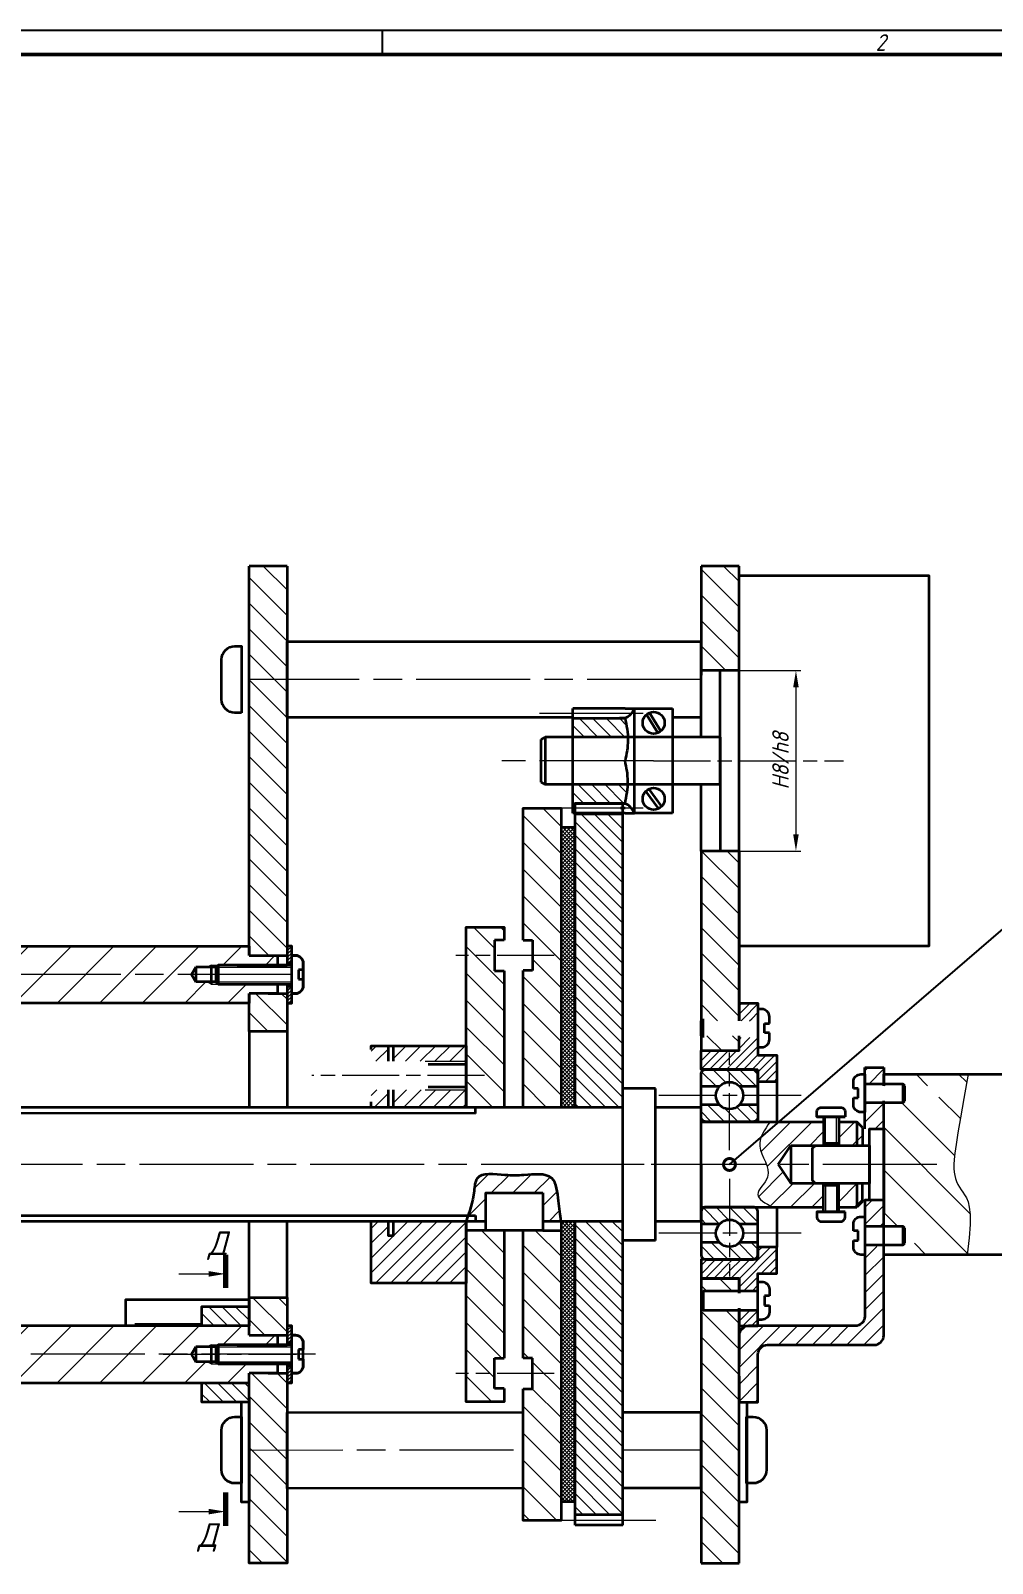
# Model space of a CAD drawing. Header units: millimetres. Extents: x -1043 to 2000, y -1432 to 1302.
# Drawn here: x 346.9 to 549.5, y -1161.1 to -838.4 of the extents above; entities that cross this region are included whole.
import ezdxf
from ezdxf import colors
from ezdxf.entities.mleader import LeaderData, LeaderLine
from ezdxf.enums import TextEntityAlignment as Align
from ezdxf.math import Vec2, Vec3

# ---------------------------------------------------------------- set-up
doc = ezdxf.new("R2010")
doc.units = ezdxf.units.MM
doc.linetypes.add('AM_ISO08W050', pattern=[18, 12, -1.5, 3, -1.5])
doc.linetypes.add('AM_ISO08W050x2', pattern=[9, 6, -0.75, 1.5, -0.75])
doc.layers.get('0').update_dxf_attribs({"lineweight": 80})
for name, color, linetype, lineweight in [('AM_0', 7, 'Continuous', 35), ('AM_4', 3, 'Continuous', 15), ('AM_4N', 3, 'Continuous', 15), ('AM_5', 3, 'Continuous', 15), ('AM_7', 4, 'AM_ISO08W050', 15), ('AM_8', 1, 'Continuous', 15), ('AM_BOR', 7, 'Continuous', 35), ('основные', 7, 'Continuous', 35), ('оч жирные', 7, 'Continuous', 70), ('тонкие', 2, 'Continuous', 15)]:
    doc.layers.add(name, color=color, linetype=linetype, lineweight=lineweight)
doc.styles.add('ACGOSTTS', font='geniso.shx', dxfattribs={"oblique": 15})
doc.styles.get("Standard").update_dxf_attribs({"font": 'geniso.shx', "oblique": 15})
doc.dimstyles.new('AM_GOST$0', dxfattribs={"dimtxt": 3.5, "dimasz": 3.5, "dimexe": 1, "dimexo": 1, "dimgap": 1.5, "dimtad": 1, "dimtoh": 1, "dimtxsty": 'Standard', "dimcen": 0, "dimclrd": 256, "dimclre": 256, "dimclrt": 2, "dimadec": 0, "dimazin": 2, "dimtp": 0.1, "dimtm": 0.1, "dimtfac": 0.71, "dimtmove": 0, "dimatfit": 3, "dimfxl": 1, "dimtolj": 1, "dimlwd": -1, "dimlwe": -1, "dimarcsym": 1})
pattern_1 = [(315, (-148.3722, 257.1273), (0.7071068, 0.7071068), [])]
pattern_2 = [(45, (-198.74174, 257.1273), (-0.4490128, 0.4490128), [])]
pattern_3 = [(315, (-274.5766, 456.5883), (0.7071068, 0.7071068), [])]
pattern_4 = [(315, (-294.718, 1469.2134), (0.7071068, 0.7071068), [])]
pattern_5 = [(45, (-156.80394, -149.65452), (-0.1767767, 0.1767767), [])]
pattern_6 = [(45, (-156.80394, -109.66498), (-0.1767767, 0.1767767), [])]

# ---------------------------------------------------------------- blocks, each defined once
blk = doc.blocks.new('GOST_A1_LANDSCAPE')
at = {"layer": 'AM_BOR', "color": 1, "lineweight": 25}
for p, q in [((841, 594), (0, 594)), ((421, 594), (421, 589))]:
    blk.add_line(p, q, dxfattribs=at)
at = {"layer": 'AM_BOR', "color": 7, "lineweight": 50}
blk.add_line((836, 589), (20, 589), dxfattribs=at)
at = {"layer": 'AM_BOR', "color": 1, "lineweight": 25, "style": 'ACGOSTTS', "oblique": 15}
blk.add_text('2', height=3.5, dxfattribs=at).set_placement((526, 591.5), align=Align.MIDDLE_CENTER)
blk = doc.blocks.new('GENZOON8270P5')
at = {"layer": 'AM_8'}
h = blk.add_hatch(dxfattribs=at)
h.set_pattern_fill('ANSI31', color=256, scale=0.6, angle=270, style=0)
h.set_pattern_definition([(315, (-294.718, 1469.2134), (1.3470384, 1.3470384), [])])
h.paths.add_polyline_path([(51.63, 15.66), (51.63, 21.24), (51.63, 21.53), (51.63, 24.53), (51.63, 25.55), (51.63, 28.93), (51.63, 33.53), (47.63, 33.53), (47.63, 15.66), (47.85, 15.88), (47.85, 15.66)])
h.paths.add_polyline_path([(51.63, 52.53), (51.63, 63.53), (47.63, 63.53), (47.63, 52.53)])
h.paths.add_polyline_path([(51.63, 12.53), (51.63, 14.09), (47.85, 14.09), (47.85, 13.88), (47.63, 14.09), (47.63, 12.53)])
h.paths.add_polyline_path([(51.63, -41.47), (51.63, -21.76), (51.63, -16.26), (51.63, -14.82), (47.85, -14.82), (47.63, -14.61), (47.63, -20.19), (47.63, -41.47)])
h.paths.add_polyline_path([(51.63, -12.82), (51.63, -11.47), (47.63, -11.47), (47.63, -13.04), (47.85, -12.82)])
h.paths.add_polyline_path([(4.02, -41.47), (4.02, -29.58), (0.02, -29.58), (0.02, -35.04), (0.02, -41.47)])
h.paths.add_polyline_path([(4.02, -29.58), (4.02, -22.46), (4.02, -21.46), (2.02, -21.46), (0.02, -21.46), (0.02, -29.58)])
h.paths.add_polyline_path([(4.02, -17.46), (4.02, -16.46), (4.02, -13.47), (0.02, -13.47), (0.02, -17.46), (2.02, -17.46)])
h.paths.add_polyline_path([(4.02, 14.53), (4.02, 18.53), (2.02, 18.53), (0.02, 18.53), (0.02, 14.53)])
h.paths.add_polyline_path([(2.02, 22.53), (4.02, 22.53), (4.02, 23.53), (4.02, 51.59), (0.02, 51.59), (0.02, 46.09), (0.02, 22.53)])
h.paths.add_polyline_path([(4.02, 51.59), (4.02, 63.53), (0.02, 63.53), (0.02, 51.59)])
h = blk.add_hatch(dxfattribs=at)
h.set_pattern_fill('_U', color=256, angle=315, style=0, pattern_type=0)
h.set_pattern_definition(pattern_1)
h.paths.add_polyline_path([(39.63, 47.4), (34.13, 47.4), (34.13, 45.53), (39.92, 45.53)])
h = blk.add_hatch(dxfattribs=at)
h.set_pattern_fill('_U', color=256, angle=315, style=0, pattern_type=0)
h.set_pattern_definition(pattern_1)
h.paths.add_polyline_path([(39.63, 40.53), (34.13, 40.53), (34.13, 38.65), (39.63, 38.65)])
h = blk.add_hatch(dxfattribs=at)
h.set_pattern_fill('_U', color=256, angle=315, style=0, pattern_type=0)
h.set_pattern_definition(pattern_1)
h.paths.add_polyline_path([(34.13, 38.65), (39.63, 38.65), (39.92, 40.53), (34.13, 40.53)])
h = blk.add_hatch(dxfattribs=at)
h.set_pattern_fill('_U', color=256, scale=2, angle=315, style=0, pattern_type=0)
h.set_pattern_definition([(315, (-294.718, 1469.2134), (1.4142136, 1.4142136), [])])
h.paths.add_polyline_path([(32.88, 6.53), (32.88, 38.03), (30.88, 38.03), (28.88, 38.03), (28.88, 24.14), (29.88, 24.14), (29.88, 20.94), (28.88, 20.94), (28.88, 6.53)])
h.paths.add_polyline_path([(29.88, -19.88), (29.88, -23.08), (28.88, -23.08), (28.88, -36.97), (32.88, -36.97), (32.88, -6.43), (30.95, -6.43), (28.88, -6.43), (28.88, -19.88)])
h.paths.add_polyline_path([(26.88, 6.53), (26.88, 20.93), (25.88, 20.93), (25.88, 22.53), (22.88, 22.53), (22.88, 6.53)])
h.paths.add_polyline_path([(25.88, -21.47), (25.88, -19.86), (26.88, -19.86), (26.88, -6.43), (24.95, -6.43), (22.88, -6.43), (22.88, -11.97), (22.88, -21.47)])
h.paths.add_polyline_path([(25.88, 22.53), (25.88, 24.14), (26.88, 24.14), (26.88, 25.53), (22.88, 25.53), (22.88, 22.53)])
h.paths.add_polyline_path([(26.88, -24.47), (26.88, -23.08, -0.132971), (26.8, -23.06), (26.56, -23.06, -0.111081), (26.5, -23.08, -0.111081), (26.44, -23.06), (26.2, -23.06, -0.111081), (26.13, -23.08, -0.111081), (26.07, -23.06), (25.88, -23.06), (25.88, -21.47), (22.88, -21.47), (22.88, -24.47)])
h = blk.add_hatch(dxfattribs=at)
h.set_pattern_fill('_U', color=256, angle=315, style=0, pattern_type=0)
h.set_pattern_definition(pattern_1)
h.paths.add_polyline_path([(34.38, 37.4), (34.38, 8.53), (34.38, 8.53), (34.38, 6.53), (39.38, 6.53), (39.38, 37.4)])
h = blk.add_hatch(dxfattribs=at)
h.set_pattern_fill('ANSI37', color=256, scale=0.091, angle=270, style=0)
h.set_pattern_definition([(315, (-294.718, 1469.2134), (0.204300827, 0.204300827), []), (45, (-294.718, 1469.2134), (-0.204300827, 0.204300827), [])])
h.paths.add_polyline_path([(34.38, 6.53), (34.38, 36.03), (32.88, 36.03), (32.88, 6.53)])
h.paths.add_polyline_path([(34.38, -34.97), (34.38, -5.47), (32.88, -5.47), (32.88, -34.97)])
h = blk.add_hatch(dxfattribs=at)
h.set_pattern_fill('ANSI31', color=256, style=0)
h.set_pattern_definition([(45, (-156.804, -149.6545), (-2.245064, 2.245064), [])])
edge = h.paths.add_edge_path()
edge.add_line((-110.3, 20.53), (-113.96, 20.53))
edge.add_line((-113.96, 20.53), (-114.41, 19.75))
edge.add_line((-114.41, 19.75), (-115.61, 19.75))
edge.add_line((-115.61, 19.75), (-116.01, 19.53))
edge.add_line((-116.01, 19.53), (-116.74, 19.53))
edge.add_line((-116.74, 19.53), (-116.74, 19.53))
edge.add_line((-116.74, 19.53), (-123.01, 19.53))
edge.add_line((-123.01, 19.53), (-123.01, 18.53))
edge.add_line((-123.01, 18.53), (-122.01, 18.53))
edge.add_line((-122.01, 18.53), (-120.01, 18.53))
edge.add_line((-120.01, 18.53), (-120.01, 17.54))
edge.add_line((-120.01, 17.54), (-110.82, 17.54))
edge.add_arc((-119.22, 20.53), 8.92, 340.3927, 360)
edge = h.paths.add_edge_path()
edge.add_line((-110.82, 23.53), (-120.01, 23.53))
edge.add_line((-120.01, 23.53), (-120.01, 22.52))
edge.add_line((-120.01, 22.52), (-123.01, 22.53))
edge.add_line((-123.01, 22.53), (-123.01, 21.53))
edge.add_line((-123.01, 21.53), (-116.74, 21.53))
edge.add_line((-116.74, 21.53), (-116.01, 21.53))
edge.add_line((-116.01, 21.53), (-115.61, 21.31))
edge.add_line((-115.61, 21.31), (-114.41, 21.31))
edge.add_line((-114.41, 21.31), (-113.96, 20.53))
edge.add_line((-113.96, 20.53), (-110.3, 20.53))
edge.add_arc((-119.22, 20.53), 8.92, 360, 379.6314)
edge = h.paths.add_edge_path()
edge.add_line((0.02, 23.53), (-110.82, 23.53))
edge.add_arc((-119.22, 20.53), 8.92, 0, 19.6314, ccw=False)
edge.add_line((-110.3, 20.53), (-6.03, 20.53))
edge.add_line((-6.03, 20.53), (-5.58, 21.31))
edge.add_line((-5.58, 21.31), (-4.38, 21.31))
edge.add_line((-4.38, 21.31), (-3.98, 21.53))
edge.add_line((-3.98, 21.53), (-3.25, 21.53))
edge.add_line((-3.25, 21.53), (-3.25, 21.53))
edge.add_line((-3.25, 21.53), (3.02, 21.53))
edge.add_line((3.02, 21.53), (3.02, 22.52))
edge.add_line((3.02, 22.52), (0.02, 22.53))
edge.add_line((0.02, 22.53), (0.02, 23.53))
edge = h.paths.add_edge_path()
edge.add_line((3.02, 19.53), (-3.25, 19.53))
edge.add_line((-3.25, 19.53), (-3.98, 19.53))
edge.add_line((-3.98, 19.53), (-4.38, 19.75))
edge.add_line((-4.38, 19.75), (-5.58, 19.75))
edge.add_line((-5.58, 19.75), (-6.03, 20.53))
edge.add_line((-6.03, 20.53), (-110.3, 20.53))
edge.add_arc((-119.22, 20.53), 8.92, -19.6308, 0, ccw=False)
edge.add_line((-110.82, 17.53), (0.02, 17.53))
edge.add_line((0.02, 17.53), (0.02, 18.53))
edge.add_line((0.02, 18.53), (3.02, 18.53))
edge.add_line((3.02, 18.53), (3.02, 19.53))
h = blk.add_hatch(dxfattribs=at)
h.set_pattern_fill('_U', color=256, scale=0.25, angle=45, style=0, pattern_type=0)
h.set_pattern_definition(pattern_6)
h.paths.add_polyline_path([(4.02, 23.53), (4.02, 22.53), (4.02, 21.77), (4.52, 21.77), (4.52, 23.53)])
h = blk.add_hatch(dxfattribs=at)
h.set_pattern_fill('_U', color=256, scale=0.25, angle=45, style=0, pattern_type=0)
h.set_pattern_definition(pattern_6)
h.paths.add_polyline_path([(4.02, 19.29), (4.02, 18.53), (4.02, 17.53), (4.52, 17.53), (4.52, 19.29)])
h = blk.add_hatch(dxfattribs=at)
h.set_pattern_fill('ANSI31', color=256, scale=0.2, angle=360, style=0)
h.set_pattern_definition(pattern_2)
h.paths.add_polyline_path([(53.63, 15.66), (53.63, 17.53), (51.63, 17.53), (51.63, 15.66)])
h.paths.add_polyline_path([(53.13, 10.53, -0.414214), (53.63, 10.03), (53.63, 9.23), (55.63, 9.23), (55.63, 12.03), (53.63, 12.03), (53.63, 12.53), (53.63, 13.88), (51.63, 13.88), (51.63, 12.53), (50.68, 12.53), (50.68, 10.53)])
h.paths.add_polyline_path([(53.63, 15.88), (53.63, 17.53), (51.63, 17.53), (51.63, 15.88)], flags=16)
h.paths.add_polyline_path([(50.63, 10.53), (50.63, 12.53), (47.63, 12.53), (47.63, 10.53)])
h.paths.add_polyline_path([(53.63, -12.82), (53.63, -11.47), (53.63, -10.97), (55.63, -10.97), (55.63, -8.17), (53.63, -8.17), (53.63, -8.97, -0.414214), (53.13, -9.47), (50.68, -9.47), (50.68, -11.47), (51.63, -11.47), (51.63, -12.82)])
h.paths.add_polyline_path([(53.63, -16.47), (53.63, -14.82), (51.63, -14.82), (51.63, -16.47)])
h.paths.add_polyline_path([(50.63, -11.47), (50.63, -9.47), (47.63, -9.47), (47.63, -11.47)])
h = blk.add_hatch(dxfattribs=at)
h.set_pattern_fill('ANSI31', color=256, scale=0.2, angle=360, style=0)
h.set_pattern_definition(pattern_2)
h.paths.add_polyline_path([(53.63, 16.88), (53.63, 17.53), (51.63, 17.53), (51.63, 15.88), (53.63, 15.88)])
h = blk.add_hatch(dxfattribs=at)
h.set_pattern_fill('_U', color=256, scale=1.1, angle=405, style=0, pattern_type=0)
h.set_pattern_definition([(45, (-294.718, 1469.2134), (-0.77781746, 0.77781746), [])])
h.paths.add_polyline_path([(22.88, -11.97), (22.88, -5.47), (15.19, -5.47), (15.19, -6.97), (14.69, -6.97), (14.69, -5.47), (12.88, -5.47), (12.88, -11.97)])
h.paths.add_polyline_path([(22.88, 6.53), (22.88, 8.39), (20.58, 8.39), (15.19, 8.39), (15.19, 6.53)])
h.paths.add_polyline_path([(20.58, 11.39), (22.88, 11.39), (22.88, 13.03), (15.19, 13.03), (15.19, 11.39)])
h.paths.add_polyline_path([(14.13, 11.39), (14.69, 11.39), (14.69, 13.03), (12.88, 13.03), (12.88, 11.39), (13.83, 11.39)])
h.paths.add_polyline_path([(14.69, 6.53), (14.69, 8.39), (14.13, 8.39), (13.83, 8.39), (12.88, 8.39), (12.88, 7.14), (12.88, 6.53)])
h = blk.add_hatch(dxfattribs=at)
h.set_pattern_fill('_U', color=256, angle=315, style=0, pattern_type=0)
h.set_pattern_definition(pattern_3)
edge = h.paths.add_edge_path()
edge.add_line((47.63, 10.03), (47.63, 8.73))
edge.add_line((47.63, 8.73), (49.57, 8.73))
edge.add_arc((50.63, 7.78), 1.43, 402.0077, 497.9923, ccw=False)
edge.add_line((51.69, 8.73), (53.63, 8.73))
edge.add_line((53.63, 8.73), (53.63, 10.03))
edge.add_arc((53.13, 10.03), 0.5, 360, 450)
edge.add_line((53.13, 10.53), (48.13, 10.53))
edge.add_arc((48.13, 10.03), 0.5, 450, 540)
h = blk.add_hatch(dxfattribs=at)
h.set_pattern_fill('ANSI31', color=256, scale=0.4, angle=360)
h.set_pattern_definition([(45, (-294.718, 1469.2134), (-0.8980256, 0.8980256), [])])
h.paths.add_polyline_path([(53.63, -20.47), (53.63, -24.49), (51.63, -24.49), (51.63, -20.47)])
edge = h.paths.add_edge_path()
edge.add_arc((63.88, -15.47), 1, 269.9951, 359.9951)
edge.add_line((64.88, -15.47), (64.88, -8.12))
edge.add_line((64.88, -8.12), (65.03, -8.11))
edge.add_line((65.03, -8.11), (66.88, -8.11))
edge.add_line((66.88, -8.11), (66.88, -17.47))
edge.add_arc((65.88, -17.47), 1, 269.9951, 359.9951, ccw=False)
edge.add_line((65.88, -18.47), (64.88, -18.47))
edge.add_line((64.88, -18.47), (54.63, -18.47))
edge.add_arc((54.63, -19.47), 1, 89.9951, 179.9951)
edge.add_line((53.63, -19.47), (53.63, -20.47))
edge.add_line((53.63, -20.47), (51.63, -20.47))
edge.add_line((51.63, -20.47), (51.63, -17.47))
edge.add_arc((52.63, -17.47), 1, 89.9951, 179.9951, ccw=False)
edge.add_line((52.63, -16.47), (63.88, -16.47))
h.paths.add_polyline_path([(66.88, -3.22), (66.88, -5.97), (64.91, -5.97), (64.88, -5.92), (64.88, -3.22)])
h.paths.add_polyline_path([(66.88, 7.03), (66.88, 4.28), (64.88, 4.28), (64.88, 6.98), (64.91, 7.03)])
h.paths.add_polyline_path([(66.82, 10.73), (66.88, 9.03), (64.91, 9.03), (64.88, 9.08), (64.88, 10.73)])
h = blk.add_hatch(dxfattribs=at)
h.set_pattern_fill('ANSI31', color=256, angle=270)
h.set_pattern_definition([(315, (-294.718, 1469.2134), (2.245064, 2.245064), [])])
h.paths.add_polyline_path([(72.48, -6.19), (72.93, -6.97), (72.48, -7.76), (66.88, -7.76), (66.88, -8.97), (75.68, -8.97), (75.88, -7.2), (75.97, -5.81), (75.97, -4.75), (75.89, -3.96), (75.76, -3.39), (75.59, -2.97), (75.4, -2.66), (75.21, -2.4), (75.02, -2.13), (74.85, -1.86), (74.7, -1.58), (74.56, -1.28), (74.45, -0.96), (74.36, -0.63), (74.3, -0.27), (74.26, 0.11), (74.25, 0.53), (74.29, 1.04), (74.37, 1.72), (74.5, 2.64), (74.7, 3.85), (74.97, 5.45), (75.32, 7.48), (75.76, 10.03), (66.88, 10.03), (66.88, 8.81), (72.48, 8.81), (72.93, 8.03), (72.48, 7.24), (69.1, 7.24), (68.88, 7.03), (66.88, 7.03), (66.88, -5.97), (68.88, -5.97), (69.1, -6.19)])
h = blk.add_hatch(dxfattribs=at)
h.set_pattern_fill('_U', color=256, angle=315, style=0, pattern_type=0)
h.set_pattern_definition(pattern_3)
edge = h.paths.add_edge_path()
edge.add_line((53.63, 5.53), (53.63, 6.82))
edge.add_line((53.63, 6.82), (51.69, 6.82))
edge.add_arc((50.63, 7.78), 1.43, 222.0077, 317.9923, ccw=False)
edge.add_line((49.57, 6.82), (47.63, 6.82))
edge.add_line((47.63, 6.82), (47.63, 5.53))
edge.add_arc((48.13, 5.53), 0.5, 540, 630)
edge.add_line((48.13, 5.03), (53.13, 5.03))
edge.add_arc((53.13, 5.53), 0.5, 270, 360)
h = blk.add_hatch(dxfattribs=at)
h.set_pattern_fill('ANSI31', color=256, scale=0.5, style=0)
h.set_pattern_definition([(45, (-156.804, -149.6545), (-1.122532, 1.122532), [])])
edge = h.paths.add_edge_path()
edge.add_line((60.53, 4.65), (60.53, 4.87))
edge.add_line((60.53, 4.87), (60.53, 5.03))
edge.add_line((60.53, 5.03), (54.9, 5.03))
edge.add_spline(control_points=[(54.9, 5.03), (54.32, 4.18), (53.34, 2.74), (54.29, 1.17), (54.53, 0.53)], knot_values=[0, 0, 0, 0, 2.795877, 4.763535, 4.763535, 4.763535, 4.763535], degree=3, periodic=0)
edge.add_line((54.53, 0.53), (55.77, 0.53))
edge.add_line((55.77, 0.53), (57.08, 2.53))
edge.add_line((57.08, 2.53), (59.68, 2.53))
edge.add_line((59.68, 2.53), (60.53, 2.53))
edge.add_line((60.53, 2.53), (60.53, 2.74))
edge.add_line((60.53, 2.74), (60.53, 4.65))
edge = h.paths.add_edge_path()
edge.add_line((60.53, -1.69), (60.53, -1.47))
edge.add_line((60.53, -1.47), (59.68, -1.47))
edge.add_line((59.68, -1.47), (57.08, -1.47))
edge.add_line((57.08, -1.47), (55.77, 0.53))
edge.add_line((55.77, 0.53), (54.53, 0.53))
edge.add_spline(control_points=[(54.53, 0.53), (54.69, 0.08), (54.92, -1.05), (52.81, -2.74), (54.41, -3.56), (55.21, -3.97)], knot_values=[4.763535, 4.763535, 4.763535, 4.763535, 6.139018, 8.229093, 10.320037, 10.320037, 10.320037, 10.320037], degree=3, periodic=0)
edge.add_line((55.21, -3.97), (60.53, -3.97))
edge.add_line((60.53, -3.97), (60.53, -3.81))
edge.add_line((60.53, -3.81), (60.53, -3.6))
edge.add_line((60.53, -3.6), (60.53, -1.69))
h.paths.add_polyline_path([(64.03, 5.03), (62.13, 5.03), (62.13, 4.87), (62.13, 4.65), (62.13, 2.74), (62.13, 2.53), (64.03, 2.53)])
h.paths.add_polyline_path([(64.03, -1.47), (62.13, -1.47), (62.13, -1.69), (62.13, -3.6), (62.13, -3.81), (62.13, -3.97), (64.03, -3.97)])
h.paths.add_polyline_path([(64.63, 4.43), (64.03, 5.03), (64.03, 2.53), (64.63, 2.53)])
h.paths.add_polyline_path([(64.63, -1.47), (64.03, -1.47), (64.03, -3.97), (64.63, -3.37)])
h = blk.add_hatch(dxfattribs=at)
h.set_pattern_fill('_U', color=256, scale=1.6, angle=405, style=0, pattern_type=0)
h.set_pattern_definition([(45, (-294.718, 1469.2134), (-1.1313708, 1.1313708), [])])
edge = h.paths.add_edge_path()
edge.add_spline(control_points=[(32.88, -5.47), (32.79, -4.78), (32.58, -3.3), (32.34, -0.21), (29.15, -0.63), (26.84, -0.66), (23.88, -0.16), (23.71, -2.79), (23.35, -4.05), (23.09, -4.86)], knot_values=[0, 0, 0, 0, 2.179319, 4.676193, 7.613719, 9.584309, 12.59141, 13.924973, 16.562175, 16.562175, 16.562175, 16.562175], degree=3, periodic=0)
edge.add_spline(control_points=[(23.09, -4.86), (23.02, -5.06), (22.95, -5.27), (22.88, -5.47)], knot_values=[16.562175, 16.562175, 16.562175, 16.562175, 17.230365, 17.230365, 17.230365, 17.230365], degree=3, periodic=0)
edge.add_line((22.88, -5.47), (23.88, -5.47))
edge.add_line((23.88, -5.47), (24.95, -5.47))
edge.add_line((24.95, -5.47), (24.95, -2.47))
edge.add_line((24.95, -2.47), (30.95, -2.47))
edge.add_line((30.95, -2.47), (30.95, -5.47))
edge.add_line((30.95, -5.47), (32.88, -5.47))
h = blk.add_hatch(dxfattribs=at)
h.set_pattern_fill('_U', color=256, angle=315, style=0, pattern_type=0)
h.set_pattern_definition(pattern_3)
edge = h.paths.add_edge_path()
edge.add_arc((53.13, -4.47), 0.5, 360, 450)
edge.add_line((53.13, -3.97), (48.13, -3.97))
edge.add_arc((48.13, -4.47), 0.5, 450, 540)
edge.add_line((47.63, -4.47), (47.63, -5.77))
edge.add_line((47.63, -5.77), (49.57, -5.77))
edge.add_arc((50.63, -6.72), 1.43, 402.0077, 497.9923, ccw=False)
edge.add_line((51.69, -5.77), (53.63, -5.77))
edge.add_line((53.63, -5.77), (53.63, -4.47))
h = blk.add_hatch(dxfattribs=at)
h.set_pattern_fill('_U', color=256, angle=315, style=0, pattern_type=0)
h.set_pattern_definition(pattern_1)
h.paths.add_polyline_path([(34.38, -36.35), (39.38, -36.35), (39.38, -5.47), (34.38, -5.47)])
h = blk.add_hatch(dxfattribs=at)
h.set_pattern_fill('_U', color=256, angle=315, style=0, pattern_type=0)
h.set_pattern_definition(pattern_3)
edge = h.paths.add_edge_path()
edge.add_line((49.57, -7.68), (47.63, -7.68))
edge.add_line((47.63, -7.68), (47.63, -8.97))
edge.add_arc((48.13, -8.97), 0.5, 540, 630)
edge.add_line((48.13, -9.47), (53.13, -9.47))
edge.add_arc((53.13, -8.97), 0.5, 270, 360)
edge.add_line((53.63, -8.97), (53.63, -7.68))
edge.add_line((53.63, -7.68), (51.69, -7.68))
edge.add_arc((50.63, -6.72), 1.43, 222.0077, 317.9923, ccw=False)
h = blk.add_hatch(dxfattribs=at)
h.set_pattern_fill('_U', color=256, angle=315, style=0, pattern_type=0)
h.set_pattern_definition(pattern_4)
h.paths.add_polyline_path([(0.02, -14.46), (-4.98, -14.46), (-4.98, -16.46), (0.02, -16.46)])
h = blk.add_hatch(dxfattribs=at)
h.set_pattern_fill('ANSI31', color=256, style=0)
h.set_pattern_definition([(45, (-156.804, -189.644), (-2.245064, 2.245064), [])])
edge = h.paths.add_edge_path()
edge.add_line((-110.3, -19.46), (-113.96, -19.46))
edge.add_line((-113.96, -19.46), (-114.41, -20.24))
edge.add_line((-114.41, -20.24), (-115.61, -20.24))
edge.add_line((-115.61, -20.24), (-116.01, -20.46))
edge.add_line((-116.01, -20.46), (-116.74, -20.46))
edge.add_line((-116.74, -20.46), (-116.74, -20.46))
edge.add_line((-116.74, -20.46), (-123.01, -20.46))
edge.add_line((-123.01, -20.46), (-123.01, -21.46))
edge.add_line((-123.01, -21.46), (-122.01, -21.46))
edge.add_line((-122.01, -21.46), (-120.01, -21.46))
edge.add_line((-120.01, -21.46), (-120.01, -22.45))
edge.add_line((-120.01, -22.45), (-110.82, -22.45))
edge.add_arc((-119.22, -19.46), 8.92, 340.3927, 360)
edge = h.paths.add_edge_path()
edge.add_line((-110.82, -16.46), (-120.01, -16.46))
edge.add_line((-120.01, -16.46), (-120.01, -17.47))
edge.add_line((-120.01, -17.47), (-123.51, -17.46))
edge.add_line((-123.51, -17.46), (-123.51, -18.46))
edge.add_line((-123.51, -18.46), (-116.74, -18.46))
edge.add_line((-116.74, -18.46), (-116.01, -18.46))
edge.add_line((-116.01, -18.46), (-115.61, -18.68))
edge.add_line((-115.61, -18.68), (-114.41, -18.68))
edge.add_line((-114.41, -18.68), (-113.96, -19.46))
edge.add_line((-113.96, -19.46), (-110.3, -19.46))
edge.add_arc((-119.22, -19.46), 8.92, 360, 379.6314)
edge = h.paths.add_edge_path()
edge.add_line((0.02, -16.46), (-110.82, -16.46))
edge.add_arc((-119.22, -19.46), 8.92, 0, 19.6314, ccw=False)
edge.add_line((-110.3, -19.46), (-6.03, -19.46))
edge.add_line((-6.03, -19.46), (-5.58, -18.68))
edge.add_line((-5.58, -18.68), (-4.38, -18.68))
edge.add_line((-4.38, -18.68), (-3.98, -18.46))
edge.add_line((-3.98, -18.46), (-3.25, -18.46))
edge.add_line((-3.25, -18.46), (-3.25, -18.46))
edge.add_line((-3.25, -18.46), (3.02, -18.46))
edge.add_line((3.02, -18.46), (3.02, -17.47))
edge.add_line((3.02, -17.47), (0.02, -17.46))
edge.add_line((0.02, -17.46), (0.02, -16.46))
edge = h.paths.add_edge_path()
edge.add_line((3.02, -20.46), (-3.25, -20.46))
edge.add_line((-3.25, -20.46), (-3.98, -20.46))
edge.add_line((-3.98, -20.46), (-4.38, -20.24))
edge.add_line((-4.38, -20.24), (-5.58, -20.24))
edge.add_line((-5.58, -20.24), (-6.03, -19.46))
edge.add_line((-6.03, -19.46), (-110.3, -19.46))
edge.add_arc((-119.22, -19.46), 8.92, -19.6308, 0, ccw=False)
edge.add_line((-110.82, -22.46), (0.02, -22.45))
edge.add_line((0.02, -22.45), (0.02, -21.46))
edge.add_line((0.02, -21.46), (3.02, -21.46))
edge.add_line((3.02, -21.46), (3.02, -20.46))
h = blk.add_hatch(dxfattribs=at)
h.set_pattern_fill('_U', color=256, scale=0.25, angle=45, style=0, pattern_type=0)
h.set_pattern_definition(pattern_5)
h.paths.add_polyline_path([(4.02, -16.46), (4.02, -17.46), (4.02, -18.22), (4.52, -18.22), (4.52, -16.46)])
h = blk.add_hatch(dxfattribs=at)
h.set_pattern_fill('_U', color=256, scale=0.25, angle=45, style=0, pattern_type=0)
h.set_pattern_definition(pattern_5)
h.paths.add_polyline_path([(4.02, -20.7), (4.02, -21.46), (4.02, -22.46), (4.52, -22.46), (4.52, -20.7)])
h = blk.add_hatch(dxfattribs=at)
h.set_pattern_fill('_U', color=256, angle=315, style=0, pattern_type=0)
h.set_pattern_definition(pattern_4)
h.paths.add_polyline_path([(-4.98, -24.46), (0.02, -24.46), (0.02, -22.46), (-4.98, -22.46)])
at = {"layer": 'AM_0'}
for p, q in [((39.63, 48.53), (34.13, 48.53)), ((34.13, 37.53), (34.13, 48.53)), ((40.63, 37.53), (40.63, 48.53)), ((31.21, 45.53), (30.8, 45.26)), ((30.8, 40.79), (30.8, 45.26)), ((34.13, 45.53), (31.21, 45.53)), ((34.13, 40.53), (34.13, 45.53)), ((49.63, 45.53), (39.63, 45.53)), ((49.63, 40.53), (49.63, 45.53)), ((49.63, 45.53), (49.63, 40.53)), ((31.21, 40.53), (30.8, 40.79)), ((34.13, 40.53), (31.21, 40.53)), ((49.63, 40.53), (39.63, 40.53)), ((39.63, 37.53), (34.13, 37.53)), ((39.38, 38.53), (34.38, 38.53)), ((34.38, 6.53), (34.38, 38.53)), ((39.38, 37.4), (34.38, 37.4)), ((39.38, -37.47), (39.38, 38.53)), ((-6.03, 20.53), (-5.58, 21.31)), ((-3.48, 21.31), (-5.58, 21.31)), ((-5.58, 21.31), (-5.58, 19.75)), ((-3.98, 21.53), (-3.98, 19.53)), ((-6.03, 20.53), (-5.58, 19.75)), ((-3.48, 19.75), (-5.58, 19.75)), ((42.82, 8.53), (39.38, 8.53)), ((39.38, -7.47), (39.38, 8.53)), ((42.82, -7.47), (42.82, 8.53)), ((39.38, -5.47), (39.38, 6.53)), ((47.63, 6.53), (42.82, 6.53)), ((34.38, -37.47), (34.38, -5.47)), ((47.63, -5.47), (42.82, -5.47)), ((42.82, -7.47), (39.38, -7.47)), ((-6.03, -19.46), (-5.58, -18.68)), ((-3.48, -18.68), (-5.58, -18.68)), ((-5.58, -18.68), (-5.58, -20.24)), ((-3.98, -18.46), (-3.98, -20.46)), ((-6.03, -19.46), (-5.58, -20.24)), ((-3.48, -20.24), (-5.58, -20.24)), ((39.38, -36.35), (34.38, -36.35)), ((39.38, -37.47), (34.38, -37.47))]:
    blk.add_line(p, q, dxfattribs=at)
at = {"layer": 'AM_4'}
for p, q in [((-3.98, 21.53), (-4.38, 21.31)), ((-3.98, 21.53), (-3.25, 21.53)), ((-3.48, 21.31), (4.52, 21.31)), ((-3.98, 19.53), (-4.38, 19.75)), ((-3.98, 19.53), (-3.25, 19.53)), ((-3.48, 19.75), (4.52, 19.75)), ((18.58, 11.39), (22.88, 11.39)), ((18.58, 8.39), (22.88, 8.39)), ((-3.98, -18.46), (-4.38, -18.68)), ((-3.98, -18.46), (-3.25, -18.46)), ((-3.48, -18.68), (4.52, -18.68)), ((-3.98, -20.46), (-4.38, -20.24)), ((-3.98, -20.46), (-3.25, -20.46)), ((-3.48, -20.24), (4.52, -20.24))]:
    blk.add_line(p, q, dxfattribs=at)
blk.add_lwpolyline([(75.76, 10.03), (75.32, 7.48), (74.97, 5.45), (74.7, 3.85), (74.5, 2.64), (74.37, 1.72), (74.29, 1.04), (74.25, 0.53), (74.26, 0.11), (74.3, -0.27), (74.36, -0.63), (74.45, -0.96), (74.56, -1.28), (74.7, -1.58), (74.85, -1.86), (75.02, -2.13), (75.21, -2.4), (75.4, -2.66), (75.59, -2.97), (75.76, -3.39), (75.89, -3.96), (75.97, -4.75), (75.97, -5.81), (75.88, -7.2), (75.68, -8.97)], dxfattribs=at)
at = {"layer": 'AM_4N'}
for p, q in [((60.74, 2.53), (60.74, 5.53)), ((61.91, 2.53), (61.91, 5.53)), ((60.74, -1.47), (60.74, -4.47)), ((61.91, -1.47), (61.91, -4.47))]:
    blk.add_line(p, q, dxfattribs=at)
at = {"layer": 'AM_7'}
for p, q in [((47.63, 51.59), (0.02, 51.59)), ((41.55, 48.03), (30.63, 48.03)), ((42.63, 43.03), (26.63, 43.03)), ((41.55, 38.06), (30.63, 38.03)), ((41.55, 38.03), (30.88, 38.03)), ((4.52, 20.53), (-125.51, 20.53)), ((72.47, 0.53), (-130.6, 0.54)), ((7.02, -19.46), (-127.01, -19.46)), ((27.88, -29.54), (0.02, -29.58)), ((47.63, -29.54), (39.38, -29.54)), ((42.88, -36.97), (30.88, -36.97))]:
    blk.add_line(p, q, dxfattribs=at)
at = {"layer": 'AM_7', "linetype": 'AM_ISO08W050x2'}
for p, q in [((49.63, 45.53), (49.63, 45.53)), ((42.63, 43.03), (62.63, 43.03)), ((32.15, 22.53), (21.8, 22.53)), ((50.63, 2.03), (50.63, 12.32)), ((24.83, 9.89), (6.64, 9.89)), ((58.18, 7.78), (43.18, 7.78)), ((50.63, 0.53), (36.38, 0.53)), ((50.63, -0.97), (50.63, -11.27)), ((58.18, -6.72), (43.18, -6.72)), ((58.18, -6.72), (43.18, -6.72)), ((-9.03, -19.46), (5.02, -19.46)), ((32.15, -21.47), (21.8, -21.47))]:
    blk.add_line(p, q, dxfattribs=at)
at = {"layer": 'основные'}
for p, q in [((4.02, 63.53), (0.02, 63.53)), ((51.63, 63.53), (47.63, 63.53)), ((47.61, 52.53), (47.61, 45.53)), ((51.63, 52.53), (47.63, 52.53)), ((49.63, 43.03), (49.63, 52.53)), ((39.63, 48.53), (40.63, 48.53)), ((40.63, 48.53), (44.63, 48.53)), ((44.63, 48.53), (44.63, 37.53)), ((34.13, 47.53), (39.63, 47.53)), ((42.2, 48.09), (41.88, 47.9)), ((41.88, 47.9), (43.08, 45.97)), ((43.4, 46.15), (42.2, 48.09)), ((31.21, 45.53), (31.21, 40.53)), ((39.63, 45.53), (34.13, 45.53)), ((49.63, 43.03), (49.63, 33.53)), ((39.63, 40.53), (34.13, 40.53)), ((47.63, 33.53), (47.63, 40.53)), ((41.82, 39.83), (42.12, 40.05)), ((43.17, 37.98), (41.82, 39.83)), ((42.12, 40.05), (43.46, 38.22)), ((34.13, 38.53), (39.63, 38.53)), ((39.63, 38.03), (39.13, 38.03)), ((39.63, 37.53), (40.63, 37.53)), ((44.63, 37.53), (40.63, 37.53)), ((32.88, 36.03), (34.38, 36.03)), ((51.63, 33.53), (47.63, 33.53)), ((47.63, 33.53), (47.63, 12.53)), ((51.63, 33.53), (49.63, 33.53)), ((51.63, 33.53), (51.63, 21.24)), ((26.88, 24.14), (25.88, 24.14)), ((25.88, 24.14), (25.88, 20.93)), ((28.88, 24.14), (29.88, 24.14)), ((29.88, 24.14), (29.88, 20.94)), ((-3.25, 21.53), (-3.48, 21.31)), ((-3.48, 21.31), (-3.48, 19.75)), ((-3.25, 21.53), (-3.25, 19.53)), ((4.52, 21.53), (-3.25, 21.53)), ((-1.25, 21.53), (4.02, 21.53)), ((2.02, 22.53), (4.02, 22.53)), ((4.02, 21.77), (4.52, 21.77)), ((5.72, 21.03), (5.22, 21.03)), ((5.22, 21.03), (5.22, 20.03)), ((51.63, 21.24), (51.63, 15.66)), ((-3.48, 19.75), (-3.25, 19.53)), ((-3.25, 19.53), (4.52, 19.53)), ((5.22, 20.03), (5.72, 20.03)), ((25.88, 20.93), (26.88, 20.93)), ((29.88, 20.94), (28.89, 20.94)), ((2.02, 18.53), (4.02, 18.53)), ((4.02, 19.29), (4.52, 19.29)), ((0.02, 14.53), (0.02, 6.53)), ((4.02, 14.53), (4.02, 6.53)), ((47.63, 15.66), (47.85, 15.88)), ((47.63, 14.09), (47.63, 15.66)), ((47.85, 13.88), (47.85, 15.88)), ((54.33, 14.38), (54.33, 15.38)), ((54.33, 15.38), (54.83, 15.38)), ((47.85, 13.88), (47.63, 14.09)), ((51.63, 12.53), (51.63, 14.09)), ((54.83, 14.38), (54.33, 14.38)), ((47.63, 12.53), (51.63, 12.53)), ((18.88, 11.09), (22.88, 11.09)), ((53.13, 10.53), (51.63, 10.53)), ((53.13, 10.53), (53.63, 10.53)), ((53.63, 10.53), (53.63, 10.03)), ((53.63, 10.03), (53.63, 5.03)), ((53.63, 6.82), (53.63, 10.03)), ((64.88, 4.28), (64.88, 10.73)), ((64.88, 10.73), (66.88, 10.73)), ((66.88, 10.73), (66.88, 8.81)), ((18.88, 8.7), (22.88, 8.7)), ((34.38, 6.53), (34.38, 8.53)), ((49.57, 8.73), (47.63, 8.73)), ((53.63, 8.73), (51.69, 8.73)), ((55.63, 9.23), (53.63, 9.23)), ((55.63, 9.23), (55.63, 5.03)), ((64.18, 8.53), (63.68, 8.53)), ((64.18, 7.53), (64.18, 8.53)), ((64.88, 9.03), (68.88, 9.03)), ((68.88, 9.03), (68.88, 7.03)), ((69.1, 8.81), (68.88, 9.03)), ((69.1, 7.24), (69.1, 8.81)), ((39.38, 6.53), (-119.01, 6.54)), ((23.88, 5.91), (23.88, 6.53)), ((49.57, 6.82), (47.63, 6.82)), ((47.63, -5.47), (47.63, 6.53)), ((53.63, 6.82), (51.69, 6.82)), ((63.68, 7.53), (64.18, 7.53)), ((68.88, 7.03), (64.88, 7.03)), ((68.88, 7.03), (69.1, 7.24)), ((23.88, 5.91), (-120.01, 5.92)), ((47.63, 5.03), (60.53, 5.03)), ((59.83, 5.53), (60.53, 5.53)), ((60.53, 5.53), (60.53, 4.87)), ((60.53, 5.53), (62.13, 5.53)), ((60.53, 4.87), (60.53, 4.65)), ((62.13, 5.53), (62.83, 5.53)), ((62.13, 5.53), (62.13, 4.87)), ((62.13, 5.03), (64.03, 5.03)), ((62.13, 4.87), (62.13, 4.65)), ((64.63, 4.43), (64.03, 5.03)), ((64.03, 5.03), (64.03, 2.53)), ((60.53, 4.65), (60.53, 2.74)), ((62.13, 4.65), (62.13, 2.74)), ((64.63, 4.43), (64.63, 2.53)), ((55.77, 0.53), (57.08, 2.53)), ((57.08, 2.53), (57.08, -1.47)), ((57.08, 2.53), (59.68, 2.53)), ((60.53, 2.74), (60.74, 2.53)), ((62.13, 2.74), (60.53, 2.74)), ((60.53, 2.74), (60.53, 2.53)), ((61.91, 2.53), (60.74, 2.53)), ((62.13, 2.74), (61.91, 2.53)), ((62.13, 2.74), (62.13, 2.53)), ((47.63, 0.53), (47.63, -3.97)), ((55.77, 0.53), (57.08, -1.47)), ((66.88, 0.53), (66.88, -4.67)), ((59.68, -1.47), (57.08, -1.47)), ((60.53, -1.69), (60.74, -1.47)), ((60.53, -1.69), (60.53, -1.47)), ((61.91, -1.47), (60.74, -1.47)), ((62.13, -1.69), (61.91, -1.47)), ((62.13, -1.69), (62.13, -1.47)), ((64.03, -1.47), (64.03, -3.97)), ((64.63, -3.37), (64.63, -1.47)), ((60.53, -3.6), (60.53, -1.69)), ((62.13, -1.69), (60.53, -1.69)), ((62.13, -3.6), (62.13, -1.69)), ((66.88, -3.22), (64.88, -3.22)), ((47.63, -3.97), (60.53, -3.97)), ((55.63, -3.97), (55.63, -8.17)), ((59.83, -4.47), (60.53, -4.47)), ((60.53, -3.81), (60.53, -3.6)), ((60.53, -4.47), (60.53, -3.81)), ((60.53, -4.47), (62.13, -4.47)), ((62.13, -3.81), (62.13, -3.6)), ((62.13, -4.47), (62.13, -3.81)), ((62.13, -3.97), (64.03, -3.97)), ((62.13, -4.47), (62.83, -4.47)), ((64.63, -3.37), (64.03, -3.97)), ((-120.01, -4.85), (23.88, -4.86)), ((24.95, -5.47), (-118.97, -5.46)), ((0.02, -13.47), (0.02, -5.47)), ((4.02, -13.47), (4.02, -5.47)), ((24.95, -6.43), (22.88, -6.43)), ((23.88, -4.86), (23.88, -5.47)), ((32.88, -5.47), (30.95, -5.47)), ((30.95, -6.43), (32.88, -6.43)), ((39.38, -5.47), (31.38, -5.47)), ((49.57, -5.77), (47.63, -5.77)), ((53.63, -5.77), (51.69, -5.77)), ((64.88, -5.97), (68.88, -5.97)), ((68.88, -5.97), (68.88, -7.97)), ((69.1, -6.19), (68.88, -5.97)), ((69.1, -7.76), (69.1, -6.19)), ((49.57, -7.68), (47.63, -7.68)), ((53.63, -7.68), (51.69, -7.68)), ((64.18, -6.47), (63.68, -6.47)), ((63.68, -7.47), (64.18, -7.47)), ((64.18, -7.47), (64.18, -6.47)), ((68.88, -7.97), (64.88, -7.97)), ((68.88, -7.97), (69.1, -7.76)), ((53.63, -9.48), (53.08, -9.48)), ((53.63, -8.97), (53.63, -9.48)), ((47.63, -11.47), (47.63, -20.19)), ((51.63, -11.47), (47.63, -11.47)), ((47.85, -12.82), (47.63, -13.04)), ((53.63, -12.82), (47.85, -12.82)), ((47.85, -12.82), (47.85, -14.82)), ((51.63, -11.47), (51.63, -13.04)), ((51.63, -13.04), (51.63, -11.47)), ((47.63, -13.04), (47.63, -14.61)), ((54.83, -13.32), (54.33, -13.32)), ((54.33, -13.32), (54.33, -14.32)), ((54.33, -14.32), (54.83, -14.32)), ((47.63, -14.61), (47.85, -14.82)), ((47.85, -14.82), (53.63, -14.82)), ((51.63, -16.26), (51.63, -14.61)), ((51.63, -14.61), (51.63, -14.69)), ((-4.98, -16.33), (-12, -16.33)), ((-12, -16.33), (-12, -16.46)), ((0.02, -16.59), (0.02, -16.33)), ((2.02, -17.46), (4.02, -17.46)), ((51.63, -21.76), (51.63, -16.26)), ((-3.25, -18.46), (-3.48, -18.68)), ((-3.48, -18.68), (-3.48, -20.24)), ((-3.25, -18.46), (-3.25, -20.46)), ((4.52, -18.46), (-3.25, -18.46)), ((-1.25, -18.46), (4.02, -18.46)), ((4.02, -18.22), (4.52, -18.22)), ((5.72, -18.96), (5.22, -18.96)), ((5.22, -18.96), (5.22, -19.96)), ((-3.48, -20.24), (-3.25, -20.46)), ((-3.25, -20.46), (4.52, -20.46)), ((4.02, -20.7), (4.52, -20.7)), ((5.22, -19.96), (5.72, -19.96)), ((25.88, -23.06), (25.88, -19.86)), ((25.88, -19.86), (26.88, -19.86)), ((29.88, -19.88), (28.88, -19.88)), ((29.88, -23.08), (29.88, -19.88)), ((47.63, -20.19), (47.63, -41.47)), ((2.02, -21.46), (4.02, -21.46)), ((51.63, -41.47), (51.63, -21.76)), ((26.88, -23.06), (25.88, -23.06)), ((28.88, -23.08), (29.88, -23.08)), ((32.88, -34.97), (34.38, -34.97)), ((4.02, -41.47), (0.02, -41.47)), ((47.63, -41.47), (51.63, -41.47))]:
    blk.add_line(p, q, dxfattribs=at)
for points in [[(0.02, 22.53), (0.02, 63.53)], [(4.02, 63.53), (4.02, 21.53)], [(47.63, 63.53), (47.63, 52.05)], [(51.63, 52.53), (51.63, 63.53)], [(34.13, 47.59), (4.02, 47.59), (4.02, 55.59), (47.61, 55.59), (47.61, 47.59), (44.63, 47.59)], [(28.88, 24.14), (28.88, 38.03), (32.88, 38.03), (32.88, 6.53)], [(22.88, 6.53), (22.88, 25.53), (26.88, 25.53), (26.88, 24.14)], [(51.63, 21.53), (51.63, 24.53)], [(-120.01, 22.52), (-120.01, 23.53), (0.02, 23.53), (0.02, 22.53)], [(4.02, 19.53), (4.02, 17.53), (4.52, 17.53), (4.52, 23.53), (4.02, 23.53), (4.02, 21.53)], [(0.02, 22.53), (0.02, 22.53), (3.02, 22.53), (3.02, 21.53)], [(51.63, 17.53), (51.63, 19.53), (51.63, 21.24)], [(4.02, 19.53), (4.02, 14.53), (0.02, 14.53), (0.02, 18.53)], [(3.02, 19.53), (3.02, 18.53), (0.02, 18.54), (0.02, 18.54)], [(26.88, 20.93), (26.88, 6.53)], [(28.88, 6.53), (28.88, 20.95)], [(0.02, 18.53), (0.02, 17.53), (-120.01, 17.53), (-120.01, 18.53)], [(12.88, 12.64), (12.88, 13.03), (22.88, 13.03), (22.88, 6.53)], [(14.69, 11.39), (14.69, 13.03), (15.19, 13.03), (15.19, 11.39)], [(47.63, 10.53), (47.63, 12.53), (51.63, 12.53), (51.63, 14.09)], [(66.88, 8.81), (66.88, 10.03), (89.88, 10.03), (89.88, -8.97), (66.88, -8.97), (66.88, 7.24)], [(14.69, 6.53), (14.69, 8.39)], [(15.19, 8.39), (15.19, 6.53)], [(12.88, 6.53), (12.88, 7.14)], [(59.38, -0.36), (59.38, 2.23), (59.68, 2.53), (64.63, 2.53)], [(64.63, 2.53), (65.38, 2.53), (65.38, -1.47), (64.63, -1.47)], [(64.63, -1.47), (59.68, -1.47), (59.38, -1.17), (59.38, -0.36)], [(22.88, -5.47), (22.88, -11.97), (12.88, -11.97), (12.88, -5.47)], [(15.19, -5.47), (15.19, -6.97), (14.69, -6.97), (14.69, -5.47)], [(26.88, -23.06), (26.88, -24.47), (22.88, -24.47), (22.88, -5.47)], [(26.88, -6.43), (26.88, -19.86)], [(32.88, -5.47), (32.88, -36.97), (28.88, -36.97), (28.88, -23.08)], [(28.88, -19.88), (28.88, -6.43)], [(47.63, -9.47), (47.63, -11.47), (51.63, -11.47), (51.63, -13.04)], [(-12.98, -16.46), (-12.98, -13.69), (0.02, -13.69), (0.02, -16.46)], [(0.02, -17.46), (0.02, -14.46), (-4.98, -14.46), (-4.98, -16.46)], [(0.02, -17.46), (0.02, -13.47), (4.02, -13.47), (4.02, -16.46)], [(0.02, -17.46), (0.02, -16.46), (-120.01, -16.46), (-120.01, -17.46)], [(0.02, -17.46), (0.02, -17.46), (3.02, -17.46), (3.02, -18.46)], [(4.02, -20.46), (4.02, -22.46), (4.52, -22.46), (4.52, -16.46), (4.02, -16.46), (4.02, -18.46)], [(51.63, -16.47), (51.63, -18.47), (51.63, -20.19)], [(3.02, -20.46), (3.02, -21.46), (0.02, -21.45), (0.02, -21.45)], [(-120.01, -21.46), (-120.01, -22.46), (0.02, -22.46), (0.02, -21.46)], [(-4.98, -22.46), (-4.98, -24.46), (0.02, -24.46), (0.02, -21.46)], [(4.02, -22.46), (4.02, -41.47), (0.02, -41.47), (0.02, -21.46)], [(51.63, -21.76), (51.63, -23.47)], [(0.02, -24.04), (0.02, -35.04), (-0.78, -35.04), (-0.78, -24.46)], [(28.88, -33.54), (4.02, -33.58), (4.02, -25.58), (28.88, -25.54)], [(39.38, -25.54), (47.61, -25.54), (47.61, -33.54), (39.38, -33.54)], [(52.44, -24.49), (52.44, -35.04), (51.64, -35.04), (51.64, -24.49)]]:
    blk.add_lwpolyline(points, dxfattribs=at)
for points in [[(51.63, 62.53), (71.63, 62.53), (71.63, 23.53), (51.63, 23.53)], [(66.88, 4.28), (66.88, -3.22), (65.38, -3.22), (65.38, 4.28)], [(30.95, -2.47), (30.95, -6.43), (24.95, -6.43), (24.95, -2.47)]]:
    blk.add_lwpolyline(points, close=True, dxfattribs=at)
for points in [[(-0.78, 48.09), (-1.48, 48.09, -0.414214), (-2.88, 49.49), (-2.88, 53.69, -0.414214), (-1.48, 55.09), (-0.78, 55.09)], [(62.83, 5.53), (59.83, 5.53), (59.83, 6.03, -0.414214), (60.33, 6.53), (62.33, 6.53, -0.414214), (62.83, 6.03)], [(62.83, -4.47), (59.83, -4.47), (59.83, -4.97, 0.414214), (60.33, -5.47), (62.33, -5.47, 0.414214), (62.83, -4.97)], [(-0.78, -33.04), (-1.48, -33.04, -0.414214), (-2.88, -31.64), (-2.88, -27.44, -0.414214), (-1.48, -26.04), (-0.78, -26.04)], [(52.43, -26.04), (53.13, -26.04, -0.414214), (54.53, -27.44), (54.53, -31.64, -0.414214), (53.13, -33.04), (52.43, -33.04)]]:
    blk.add_lwpolyline(points, format="xyb", close=True, dxfattribs=at)
for points in [[(5.72, 20.03), (5.72, 19.33, -0.414214), (4.92, 18.53), (4.52, 18.53), (4.52, 22.53), (4.92, 22.53, -0.414214), (5.72, 21.73), (5.72, 20.03)], [(5.72, 21.03), (5.72, 21.73, 0.414214), (4.92, 22.53), (4.52, 22.53)], [(4.52, 22.53), (4.92, 22.53, -0.414214), (5.72, 21.73), (5.72, 21.03)], [(4.52, 18.53), (4.92, 18.53, 0.414214), (5.72, 19.33), (5.72, 21.03)], [(5.72, 20.03), (5.72, 19.33, -0.414214), (4.92, 18.53), (4.52, 18.53)], [(51.63, 15.66), (51.63, 17.53), (53.63, 17.53), (53.63, 12.53), (53.63, 12.03), (55.63, 12.03), (55.63, 9.23), (53.63, 9.23), (53.63, 10.03, 0.414214), (53.13, 10.53), (47.63, 10.53), (47.63, 12.53)], [(54.83, 15.38), (54.83, 16.08, 0.414214), (54.03, 16.88), (53.63, 16.88), (53.63, 12.88), (54.03, 12.88, 0.414214), (54.83, 13.68), (54.83, 14.38)], [(47.63, 5.53), (47.63, 10.03, -0.414214), (48.13, 10.53), (53.13, 10.53, -0.414214), (53.63, 10.03), (53.63, 5.53, -0.414214), (53.13, 5.03), (48.13, 5.03, -0.414214), (47.63, 5.53, -1.655741)], [(63.68, 8.53), (63.68, 9.23, -0.414214), (64.48, 10.03), (64.88, 10.03), (64.88, 6.03), (64.48, 6.03, -0.414214), (63.68, 6.83), (63.68, 7.53)], [(66.88, -6.19), (66.88, -3.22), (64.88, -3.22), (64.88, -15.47, -0.414214), (63.88, -16.47), (52.63, -16.47, 0.414214), (51.63, -17.47), (51.63, -20.47)], [(47.63, -4.47), (47.63, -8.97, 0.414214), (48.13, -9.47), (53.13, -9.47, 0.414214), (53.63, -8.97), (53.63, -4.47, 0.414214), (53.13, -3.97), (48.13, -3.97, 0.414214), (47.63, -4.47, 1.655741)], [(63.68, -6.47), (63.68, -5.77, -0.414214), (64.48, -4.97), (64.88, -4.97), (64.88, -8.97), (64.48, -8.97, -0.414214), (63.68, -8.17), (63.68, -7.47)], [(51.63, -22.47), (51.63, -24.49), (53.63, -24.49), (53.63, -19.47, -0.414214), (54.63, -18.47), (64.88, -18.47), (65.88, -18.47, 0.414214), (66.88, -17.47), (66.88, -7.76)], [(51.63, -14.61), (51.63, -16.47), (53.63, -16.47), (53.63, -11.47), (53.63, -10.97), (55.63, -10.97), (55.63, -8.17), (53.63, -8.17), (53.63, -8.97, -0.414214), (53.13, -9.47), (47.63, -9.47), (47.63, -11.47)], [(54.83, -14.32), (54.83, -15.02, -0.414214), (54.03, -15.82), (53.63, -15.82), (53.63, -11.82), (54.03, -11.82, -0.414214), (54.83, -12.62), (54.83, -13.32)], [(5.72, -18.96), (5.72, -18.26, 0.414214), (4.92, -17.46), (4.52, -17.46)], [(4.52, -17.46), (4.92, -17.46, -0.414214), (5.72, -18.26), (5.72, -18.96)], [(4.52, -21.46), (4.92, -21.46, 0.414214), (5.72, -20.66), (5.72, -18.96)], [(5.72, -19.96), (5.72, -20.66, -0.414214), (4.92, -21.46), (4.52, -21.46)]]:
    blk.add_lwpolyline(points, format="xyb", dxfattribs=at)
for centre, radius in [((42.64, 47.03), 1.15), ((42.64, 39.02), 1.15), ((50.63, 7.78), 1.43), ((50.63, -6.72), 1.43)]:
    blk.add_circle(centre, radius, dxfattribs=at)
blk.add_arc((53.13, 10.03), 0.5, 0, 90, dxfattribs=at)
blk.add_arc((53.13, 10.03), 0.5, 0, 90, dxfattribs=at)
for points in [[(40.63, 48.53), (39.63, 47.53), (39.05, 47.53)], [(39.63, 47.53), (39.93, 45.19), (39.63, 43.03)], [(39.63, 38.53), (39.93, 40.87), (39.63, 43.03)], [(40.63, 37.53), (39.63, 38.53), (39.05, 38.53)], [(32.88, -5.47), (32.61, -3.31), (31.9, -0.92), (28.98, -0.59), (27.01, -0.59), (24.02, -0.98), (23.72, -2.27), (22.88, -5.47)]]:
    blk.add_spline(points, degree=3, dxfattribs=at)
at = {"layer": 'тонкие'}
blk.add_spline([(54.9, 5.03), (53.83, 2.44), (54.63, -0.8), (53.61, -2.63), (55.21, -3.97)], degree=3, dxfattribs=at)
blk = doc.blocks.new('_DotSmall')
at = {"color": 0, "linetype": 'ByBlock', "const_width": 0.5}
blk.add_lwpolyline([(-0.0625, 0, 1), (0.0625, 0, 1)], format="xyb", close=True, dxfattribs=at)
blk = doc.blocks.new('*D142')
at = {"layer": 'AM_5', "linetype": 'ByBlock', "transparency": 16777216}
for p, q in [((495.29, -973.14), (509.15, -973.14)), ((508.15, -976.64), (508.15, -1007.64)), ((495.15, -1011.14), (509.15, -1011.14))]:
    blk.add_line(p, q, dxfattribs=at)
at = {"layer": 'AM_5', "transparency": 16777216}
for points in [[(507.57, -976.64), (508.73, -976.64), (508.15, -973.14)], [(507.57, -1007.64), (508.73, -1007.64), (508.15, -1011.14)]]:
    blk.add_solid(points, dxfattribs=at)
at = {"layer": 'Defpoints', "color": 0, "transparency": 16777216}
for p in [(494.29, -973.14), (494.15, -1011.14), (508.15, -1011.14)]:
    blk.add_point(p, dxfattribs=at)
at = {"layer": 'AM_5', "color": 2, "transparency": 16777216, "insert": (504.9, -992.14), "char_height": 3.5, "attachment_point": 5, "rotation": 90}
blk.add_mtext('\\A1;H8/h8', dxfattribs=at)

msp = doc.modelspace()

# ---------------------------------------------------------------- linework, layer by layer
at = {"layer": 'AM_5'}
for p, q in [((378.112, -1100.182), (384.431, -1100.182)), ((378.112, -1150.251), (384.431, -1150.251))]:
    msp.add_line(p, q, dxfattribs=at)
at = {"layer": 'AM_5', "linetype": 'Continuous'}
for points in [[(384.431, -1100.765), (384.431, -1099.598), (387.931, -1100.182)], [(384.431, -1150.835), (384.431, -1149.668), (387.931, -1150.251)]]:
    msp.add_trace(points, dxfattribs=at)
at = {"layer": 'оч жирные'}
for p, q in [((387.931, -1096.151), (387.931, -1103.151)), ((387.931, -1146.221), (387.931, -1153.221))]:
    msp.add_line(p, q, dxfattribs=at)

# ---------------------------------------------------------------- block references
at = {"layer": 'AM_0', "xscale": 2, "yscale": 2, "zscale": 2}
msp.add_blockref('GENZOON8270P5', (392.894, -1078.197), dxfattribs=at)
at = {"layer": 'основные', "lineweight": 0}
msp.add_blockref('GOST_A1_LANDSCAPE', (0, -1432.366), dxfattribs=at)

# ---------------------------------------------------------------- texts
at = {"layer": 'основные', "char_height": 5, "attachment_point": 1}
for insert in [(384.296, -1091.22), (382.149, -1152.679)]:
    msp.add_mtext('Д', dxfattribs=dict(at, insert=insert))

# ---------------------------------------------------------------- dimensions: what is measured, and where the dimension line sits
at = {"layer": 'AM_5'}
dim = msp.add_linear_dim(base=(508.15, -1011.143), p1=(494.287, -973.143), p2=(494.15, -1011.143), angle=90, text='H8/h8', dimstyle='AM_GOST$0', override={"dimpost": '', "dimtp": 0.1, "dimtm": 0.1, "dimtdec": 3, "dimtzin": 8}, dxfattribs=at)
dim.commit()
dim.dimension.update_dxf_attribs({"geometry": '*D142', "text_midpoint": (504.9, -992.143)})

# ---------------------------------------------------------------- leaders
at = {"layer": 'AM_4'}
ml = msp.add_multileader_mtext('Standard', dxfattribs=at)
ml.set_content('1', color=256)
ml.set_leader_properties()
ml.set_arrow_properties(name='DOTSMALL')
ml.build(insert=Vec2(0, 0))
ml.multileader.update_dxf_attribs({"text_left_attachment_type": 6, "text_right_attachment_type": 6, "dogleg_length": 0, "arrow_head_size": 5})
ctx = ml.context
ctx.base_point, ctx.char_height, ctx.arrow_head_size, ctx.plane_origin = Vec3(570.239, -1011.63), 5, 5, Vec3(494.15, -1077.143)
ctx.left_attachment, ctx.right_attachment = 6, 6
notes = []
notes.append((ctx, [(0, (1, 1, 0), (570.239, -1011.63), (1, 0), 0, [(0, [(494.15, -1077.143)], 0, [])])]))
ctx.mtext.insert, ctx.mtext.flow_direction = Vec3(572.239, -1005.63), 5
for ctx, leaders in notes:
    for number, flags, end, landing, length, lines in leaders:
        leader = LeaderData()
        leader.index, (leader.has_last_leader_line, leader.has_dogleg_vector, leader.attachment_direction) = number, flags
        leader.last_leader_point, leader.dogleg_vector, leader.dogleg_length = Vec3(end), Vec3(landing), length
        for number, points, colour, breaks in lines:
            line = LeaderLine()
            line.index, line.vertices, line.color, line.breaks = number, Vec3.list(points), colors.encode_raw_color(colour), breaks
            leader.lines.append(line)
        ctx.leaders.append(leader)

doc.saveas('drawing.dxf')
